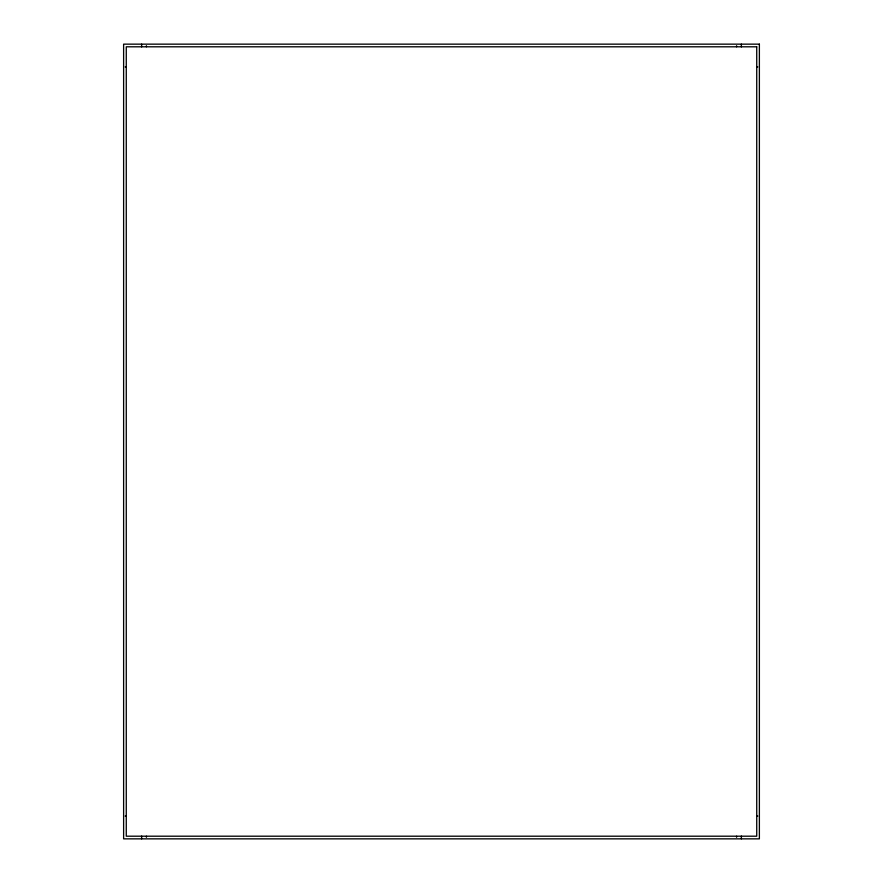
<?xml version="1.0" encoding="UTF-8"?>
<svg xmlns="http://www.w3.org/2000/svg" width="883" height="883" viewBox="0 0 883 883"><rect width="100%" height="100%" fill="white"/><g stroke="black" fill="none" stroke-linecap="round" stroke-linejoin="round"><path stroke-width="1.32" d="M125.209 66.931L126.269 66.931M756.731 66.931L757.791 66.931M125.209 816.069L126.269 816.069M756.731 816.069L757.791 816.069M741.367 44.15L741.367 46.909M741.367 836.091L741.367 838.85M736.599 45.739L736.599 46.799M736.599 836.201L736.599 837.261M146.401 45.739L146.401 46.799M146.401 836.201L146.401 837.261M141.633 44.15L141.633 46.909M141.633 836.091L141.633 838.85M759.38 44.15L123.62 44.15L123.62 838.85L759.38 838.85L759.38 44.15M756.731 46.799L126.269 46.799L126.269 836.201L756.731 836.201L756.731 46.799"/></g></svg>
